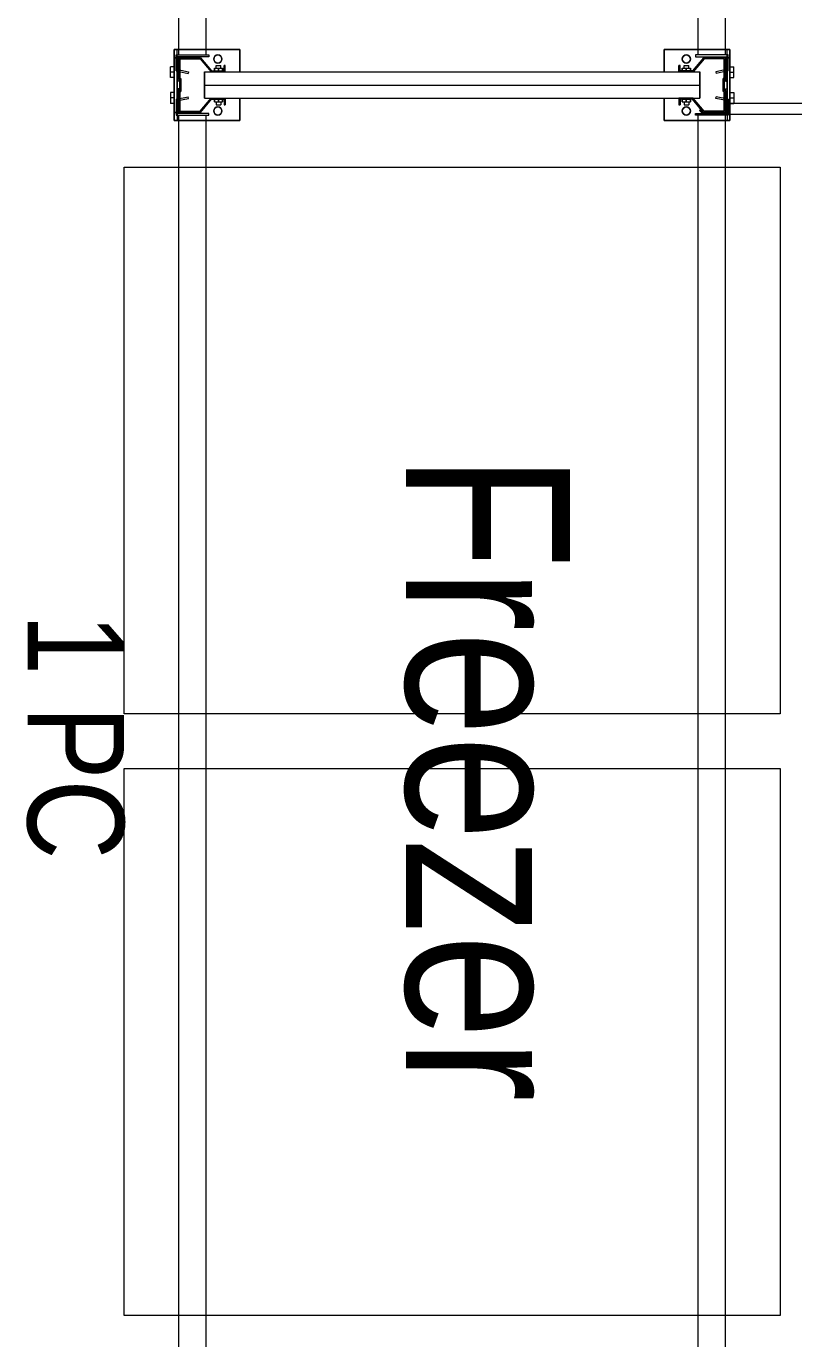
# Model space of a CAD drawing. Header units: metres. Extents: x 0 to 8715937, y -236336 to 216.
# Drawn here: x 127.135 to 128.539, y 75.702 to 78.102 of the extents above; entities that cross this region are included whole.
import ezdxf

# ---------------------------------------------------------------- set-up
doc = ezdxf.new("R2010")
doc.units = ezdxf.units.M
doc.header["$MEASUREMENT"] = 0
for name, color, linetype in [('0-BLOCK-EQUIPAMIENTO', 7, 'Continuous'), ('AAA BAST', 5, 'Continuous'), ('AAA CONECT', 3, 'Continuous'), ('AAA LARG', 1, 'Continuous'), ('AAA PALLETS', 7, 'Continuous'), ('TEXTO', 7, 'Continuous')]:
    doc.layers.add(name, color=color, linetype=linetype)
doc.styles.add('AR', font='arial.ttf')

# ---------------------------------------------------------------- blocks, each defined once
blk = doc.blocks.new('1A MODULO D FTE')
at = {"layer": 'AAA BAST', "lineweight": 5}
for points in [[(-2.34, -0.835), (-2.34, -0.833), (-2.35, -0.833), (-2.35, -0.81), (-2.326, -0.79), (-2.326, -0.75), (-2.366, -0.75), (-2.366, -0.752), (-2.386, -0.752), (-2.386, -0.75), (-2.426, -0.75), (-2.426, -0.79), (-2.402, -0.81), (-2.402, -0.833), (-2.412, -0.833), (-2.412, -0.835), (-2.4, -0.835), (-2.4, -0.8091), (-2.424, -0.7891), (-2.424, -0.752), (-2.388, -0.752), (-2.388, -0.754), (-2.364, -0.754), (-2.364, -0.752), (-2.328, -0.752), (-2.328, -0.7891), (-2.352, -0.8091), (-2.352, -0.835)], [(-0.012, -0.835), (-0.012, -0.833), (-0.002, -0.833), (-0.002, -0.81), (-0.026, -0.79), (-0.026, -0.75), (0.014, -0.75), (0.014, -0.752), (0.034, -0.752), (0.034, -0.75), (0.074, -0.75), (0.074, -0.79), (0.05, -0.81), (0.05, -0.833), (0.06, -0.833), (0.06, -0.835), (0.048, -0.835), (0.048, -0.8091), (0.072, -0.7891), (0.072, -0.752), (0.036, -0.752), (0.036, -0.754), (0.012, -0.754), (0.012, -0.752), (-0.024, -0.752), (-0.024, -0.7891), (0, -0.8091), (0, -0.835)], [(-2.34, -1.665), (-2.34, -1.667), (-2.35, -1.667), (-2.35, -1.69), (-2.326, -1.71), (-2.326, -1.75), (-2.366, -1.75), (-2.366, -1.748), (-2.386, -1.748), (-2.386, -1.75), (-2.426, -1.75), (-2.426, -1.71), (-2.402, -1.69), (-2.402, -1.667), (-2.412, -1.667), (-2.412, -1.665), (-2.4, -1.665), (-2.4, -1.6909), (-2.424, -1.7109), (-2.424, -1.748), (-2.388, -1.748), (-2.388, -1.746), (-2.364, -1.746), (-2.364, -1.748), (-2.328, -1.748), (-2.328, -1.7109), (-2.352, -1.6909), (-2.352, -1.665)], [(-0.012, -1.665), (-0.012, -1.667), (-0.002, -1.667), (-0.002, -1.69), (-0.026, -1.71), (-0.026, -1.75), (0.014, -1.75), (0.014, -1.748), (0.034, -1.748), (0.034, -1.75), (0.074, -1.75), (0.074, -1.71), (0.05, -1.69), (0.05, -1.667), (0.06, -1.667), (0.06, -1.665), (0.048, -1.665), (0.048, -1.6909), (0.072, -1.7109), (0.072, -1.748), (0.036, -1.748), (0.036, -1.746), (0.012, -1.746), (0.012, -1.748), (-0.024, -1.748), (-0.024, -1.7109), (0, -1.6909), (0, -1.665)]]:
    blk.add_hatch(color=251, dxfattribs=at).paths.add_polyline_path(points)
at = {"layer": 'AAA BAST', "color": 251, "lineweight": 5}
for p, q in [((-2.426, -0.7418), (-2.441, -0.7418)), ((-2.441, -0.7418), (-2.441, -0.8618)), ((-2.326, -0.7418), (-2.426, -0.7418)), ((-2.426, -0.7418), (-2.426, -0.7468)), ((-2.3895, -0.7348), (-2.4095, -0.7348)), ((-2.4095, -0.7418), (-2.4095, -0.7348)), ((-2.3995, -0.7418), (-2.3995, -0.7348)), ((-2.3895, -0.7418), (-2.3895, -0.7348)), ((-2.3625, -0.7348), (-2.3425, -0.7348)), ((-2.3625, -0.7418), (-2.3625, -0.7348)), ((-2.3525, -0.7418), (-2.3525, -0.7348)), ((-2.3425, -0.7418), (-2.3425, -0.7348)), ((-2.326, -0.7468), (-2.326, -0.7418)), ((-2.311, -0.7418), (-2.326, -0.7418)), ((-2.311, -0.8618), (-2.311, -0.7418)), ((-0.041, -0.8618), (-0.041, -0.7418)), ((-0.041, -0.7418), (-0.026, -0.7418)), ((-0.026, -0.7468), (-0.026, -0.7418)), ((-0.026, -0.7418), (0.074, -0.7418)), ((0.0105, -0.7348), (-0.0095, -0.7348)), ((-0.0095, -0.7418), (-0.0095, -0.7348)), ((0.0005, -0.7418), (0.0005, -0.7348)), ((0.0105, -0.7418), (0.0105, -0.7348)), ((0.0375, -0.7348), (0.0575, -0.7348)), ((0.0375, -0.7418), (0.0375, -0.7348)), ((0.0475, -0.7418), (0.0475, -0.7348)), ((0.0575, -0.7418), (0.0575, -0.7348)), ((0.074, -0.7418), (0.074, -0.7468)), ((0.074, -0.7418), (0.089, -0.7418)), ((0.089, -0.7418), (0.089, -0.8618)), ((-2.426, -0.7468), (-2.441, -0.7468)), ((-2.426, -0.7468), (-2.326, -0.7468)), ((-2.386, -0.75), (-2.426, -0.75)), ((-2.426, -0.75), (-2.426, -0.79)), ((-2.424, -0.752), (-2.424, -0.7891)), ((-2.388, -0.752), (-2.424, -0.752)), ((-2.416, -0.75), (-2.416, -0.7468)), ((-2.416, -0.7468), (-2.383, -0.7468)), ((-2.388, -0.752), (-2.388, -0.754)), ((-2.364, -0.754), (-2.388, -0.754)), ((-2.386, -0.75), (-2.386, -0.752)), ((-2.386, -0.75), (-2.383, -0.75)), ((-2.366, -0.752), (-2.386, -0.752)), ((-2.383, -0.75), (-2.383, -0.7468)), ((-2.369, -0.75), (-2.369, -0.7468)), ((-2.366, -0.75), (-2.369, -0.75)), ((-2.326, -0.75), (-2.366, -0.75)), ((-2.366, -0.75), (-2.366, -0.752)), ((-2.328, -0.752), (-2.364, -0.752)), ((-2.364, -0.752), (-2.364, -0.754)), ((-2.336, -0.75), (-2.336, -0.7468)), ((-2.328, -0.752), (-2.328, -0.7891)), ((-2.326, -0.7468), (-2.311, -0.7468)), ((-2.326, -0.75), (-2.326, -0.79)), ((-0.026, -0.7468), (-0.041, -0.7468)), ((0.074, -0.7468), (-0.026, -0.7468)), ((-0.026, -0.75), (0.014, -0.75)), ((-0.026, -0.75), (-0.026, -0.79)), ((-0.024, -0.752), (-0.024, -0.7891)), ((-0.024, -0.752), (0.012, -0.752)), ((-0.016, -0.75), (-0.016, -0.7468)), ((0.012, -0.752), (0.012, -0.754)), ((0.012, -0.754), (0.036, -0.754)), ((0.014, -0.75), (0.014, -0.752)), ((0.014, -0.75), (0.017, -0.75)), ((0.014, -0.752), (0.034, -0.752)), ((0.017, -0.75), (0.017, -0.7468)), ((0.031, -0.75), (0.031, -0.7468)), ((0.064, -0.7468), (0.031, -0.7468)), ((0.034, -0.75), (0.031, -0.75)), ((0.034, -0.75), (0.074, -0.75)), ((0.034, -0.75), (0.034, -0.752)), ((0.036, -0.752), (0.072, -0.752)), ((0.036, -0.752), (0.036, -0.754)), ((0.064, -0.75), (0.064, -0.7468)), ((0.072, -0.752), (0.072, -0.7891)), ((0.074, -0.7468), (0.089, -0.7468)), ((0.074, -0.75), (0.074, -0.79)), ((-2.426, -0.79), (-2.402, -0.81)), ((-2.424, -0.7891), (-2.4, -0.8091)), ((-2.328, -0.7891), (-2.352, -0.8091)), ((-2.326, -0.79), (-2.35, -0.81)), ((-0.026, -0.79), (-0.002, -0.81)), ((-0.024, -0.7891), (0, -0.8091)), ((0.072, -0.7891), (0.048, -0.8091)), ((0.074, -0.79), (0.05, -0.81)), ((-2.402, -0.814), (-2.407, -0.814)), ((-2.407, -0.829), (-2.407, -0.814)), ((-2.402, -0.81), (-2.402, -0.833)), ((-2.4, -0.797), (-2.376, -0.797)), ((-2.4, -1.703), (-2.4, -0.797)), ((-2.4, -0.8091), (-2.4, -0.835)), ((-2.376, -0.797), (-2.352, -0.797)), ((-2.376, -1.703), (-2.376, -0.797)), ((-2.352, -1.703), (-2.352, -0.797)), ((-2.352, -0.8091), (-2.352, -0.835)), ((-2.35, -0.81), (-2.35, -0.833)), ((-2.345, -0.814), (-2.35, -0.814)), ((-2.35, -0.829), (-2.35, -0.814)), ((-2.345, -0.829), (-2.345, -0.814)), ((-0.007, -0.814), (-0.002, -0.814)), ((-0.007, -0.829), (-0.007, -0.814)), ((-0.002, -0.81), (-0.002, -0.833)), ((-0.002, -0.829), (-0.002, -0.814)), ((0.024, -0.797), (0, -0.797)), ((0, -1.703), (0, -0.797)), ((0, -0.8091), (0, -0.835)), ((0.048, -0.797), (0.024, -0.797)), ((0.024, -1.703), (0.024, -0.797)), ((0.048, -1.703), (0.048, -0.797)), ((0.048, -0.8091), (0.048, -0.835)), ((0.05, -0.81), (0.05, -0.833)), ((0.05, -0.814), (0.055, -0.814)), ((0.055, -0.829), (0.055, -0.814)), ((-2.402, -0.833), (-2.412, -0.833)), ((-2.412, -0.833), (-2.412, -0.835)), ((-2.4, -0.835), (-2.412, -0.835)), ((-2.402, -0.8215), (-2.407, -0.8215)), ((-2.402, -0.829), (-2.407, -0.829)), ((-2.352, -0.835), (-2.34, -0.835)), ((-2.345, -0.8215), (-2.35, -0.8215)), ((-2.345, -0.829), (-2.35, -0.829)), ((-2.35, -0.833), (-2.34, -0.833)), ((-2.345, -0.8172), (-2.34, -0.8172)), ((-2.345, -0.8257), (-2.34, -0.8257)), ((-2.34, -0.8257), (-2.34, -0.8172)), ((-2.34, -0.835), (-2.34, -0.833)), ((-0.007, -0.8172), (-0.012, -0.8172)), ((-0.012, -0.8257), (-0.012, -0.8172)), ((-0.007, -0.8257), (-0.012, -0.8257)), ((-0.002, -0.833), (-0.012, -0.833)), ((-0.012, -0.835), (-0.012, -0.833)), ((0, -0.835), (-0.012, -0.835)), ((-0.007, -0.8215), (-0.002, -0.8215)), ((-0.007, -0.829), (-0.002, -0.829)), ((0.048, -0.835), (0.06, -0.835)), ((0.05, -0.8215), (0.055, -0.8215)), ((0.05, -0.829), (0.055, -0.829)), ((0.05, -0.833), (0.06, -0.833)), ((0.06, -0.833), (0.06, -0.835)), ((-2.441, -0.8618), (-2.4, -0.8618)), ((-2.352, -0.8618), (-2.311, -0.8618)), ((0, -0.8618), (-0.041, -0.8618)), ((0.089, -0.8618), (0.048, -0.8618)), ((-2.441, -1.7582), (-2.441, -1.6382)), ((-2.441, -1.6382), (-2.4, -1.6382)), ((-2.352, -1.6382), (-2.311, -1.6382)), ((-2.311, -1.6382), (-2.311, -1.7582)), ((0, -1.6382), (-0.041, -1.6382)), ((-0.041, -1.6382), (-0.041, -1.7582)), ((0.089, -1.6382), (0.048, -1.6382)), ((0.089, -1.7582), (0.089, -1.6382)), ((-2.4, -1.665), (-2.412, -1.665)), ((-2.412, -1.667), (-2.412, -1.665)), ((-2.402, -1.667), (-2.412, -1.667)), ((-2.402, -1.6699), (-2.407, -1.6699)), ((-2.407, -1.6849), (-2.407, -1.6699)), ((-2.402, -1.6774), (-2.407, -1.6774)), ((-2.402, -1.69), (-2.402, -1.667)), ((-2.4, -1.6909), (-2.4, -1.665)), ((-2.352, -1.6909), (-2.352, -1.665)), ((-2.352, -1.665), (-2.34, -1.665)), ((-2.35, -1.69), (-2.35, -1.667)), ((-2.35, -1.667), (-2.34, -1.667)), ((-2.345, -1.6699), (-2.35, -1.6699)), ((-2.35, -1.6849), (-2.35, -1.6699)), ((-2.345, -1.6774), (-2.35, -1.6774)), ((-2.345, -1.6849), (-2.345, -1.6699)), ((-2.345, -1.6732), (-2.34, -1.6732)), ((-2.34, -1.665), (-2.34, -1.667)), ((-2.34, -1.6817), (-2.34, -1.6732)), ((0, -1.665), (-0.012, -1.665)), ((-0.012, -1.665), (-0.012, -1.667)), ((-0.002, -1.667), (-0.012, -1.667)), ((-0.007, -1.6732), (-0.012, -1.6732)), ((-0.012, -1.6817), (-0.012, -1.6732)), ((-0.007, -1.6699), (-0.002, -1.6699)), ((-0.007, -1.6849), (-0.007, -1.6699)), ((-0.007, -1.6774), (-0.002, -1.6774)), ((-0.002, -1.69), (-0.002, -1.667)), ((-0.002, -1.6849), (-0.002, -1.6699)), ((0, -1.6909), (0, -1.665)), ((0.048, -1.6909), (0.048, -1.665)), ((0.048, -1.665), (0.06, -1.665)), ((0.05, -1.69), (0.05, -1.667)), ((0.05, -1.667), (0.06, -1.667)), ((0.05, -1.6699), (0.055, -1.6699)), ((0.05, -1.6774), (0.055, -1.6774)), ((0.055, -1.6849), (0.055, -1.6699)), ((0.06, -1.667), (0.06, -1.665)), ((-2.426, -1.71), (-2.402, -1.69)), ((-2.424, -1.7109), (-2.4, -1.6909)), ((-2.402, -1.6849), (-2.407, -1.6849)), ((-2.4, -1.703), (-2.376, -1.703)), ((-2.376, -1.703), (-2.352, -1.703)), ((-2.328, -1.7109), (-2.352, -1.6909)), ((-2.345, -1.6849), (-2.35, -1.6849)), ((-2.326, -1.71), (-2.35, -1.69)), ((-2.345, -1.6817), (-2.34, -1.6817)), ((-0.026, -1.71), (-0.002, -1.69)), ((-0.024, -1.7109), (0, -1.6909)), ((-0.007, -1.6817), (-0.012, -1.6817)), ((-0.007, -1.6849), (-0.002, -1.6849)), ((0.024, -1.703), (0, -1.703)), ((0.048, -1.703), (0.024, -1.703)), ((0.072, -1.7109), (0.048, -1.6909)), ((0.05, -1.6849), (0.055, -1.6849)), ((0.074, -1.71), (0.05, -1.69)), ((-2.426, -1.75), (-2.426, -1.71)), ((-2.424, -1.748), (-2.424, -1.7109)), ((-2.328, -1.748), (-2.328, -1.7109)), ((-2.326, -1.75), (-2.326, -1.71)), ((-0.026, -1.75), (-0.026, -1.71)), ((-0.024, -1.748), (-0.024, -1.7109)), ((0.072, -1.748), (0.072, -1.7109)), ((0.074, -1.75), (0.074, -1.71)), ((-2.386, -1.75), (-2.426, -1.75)), ((-2.388, -1.748), (-2.424, -1.748)), ((-2.416, -1.75), (-2.416, -1.7532)), ((-2.388, -1.748), (-2.388, -1.746)), ((-2.364, -1.746), (-2.388, -1.746)), ((-2.366, -1.748), (-2.386, -1.748)), ((-2.386, -1.75), (-2.386, -1.748)), ((-2.386, -1.75), (-2.383, -1.75)), ((-2.383, -1.75), (-2.383, -1.7532)), ((-2.369, -1.75), (-2.369, -1.7532)), ((-2.366, -1.75), (-2.369, -1.75)), ((-2.366, -1.75), (-2.366, -1.748)), ((-2.326, -1.75), (-2.366, -1.75)), ((-2.364, -1.748), (-2.364, -1.746)), ((-2.328, -1.748), (-2.364, -1.748)), ((-2.336, -1.75), (-2.336, -1.7532)), ((-0.026, -1.75), (0.014, -1.75)), ((-0.024, -1.748), (0.012, -1.748)), ((-0.016, -1.75), (-0.016, -1.7532)), ((0.012, -1.748), (0.012, -1.746)), ((0.012, -1.746), (0.036, -1.746)), ((0.014, -1.748), (0.034, -1.748)), ((0.014, -1.75), (0.014, -1.748)), ((0.014, -1.75), (0.017, -1.75)), ((0.017, -1.75), (0.017, -1.7532)), ((0.031, -1.75), (0.031, -1.7532)), ((0.034, -1.75), (0.031, -1.75)), ((0.034, -1.75), (0.034, -1.748)), ((0.034, -1.75), (0.074, -1.75)), ((0.036, -1.748), (0.036, -1.746)), ((0.036, -1.748), (0.072, -1.748)), ((0.064, -1.75), (0.064, -1.7532)), ((-2.426, -1.7532), (-2.441, -1.7532)), ((-2.426, -1.7582), (-2.441, -1.7582)), ((-2.426, -1.7532), (-2.326, -1.7532)), ((-2.426, -1.7582), (-2.426, -1.7532)), ((-2.326, -1.7582), (-2.426, -1.7582)), ((-2.416, -1.7532), (-2.383, -1.7532)), ((-2.4095, -1.7582), (-2.4095, -1.7652)), ((-2.3895, -1.7652), (-2.4095, -1.7652)), ((-2.3995, -1.7582), (-2.3995, -1.7652)), ((-2.3895, -1.7582), (-2.3895, -1.7652)), ((-2.3625, -1.7582), (-2.3625, -1.7652)), ((-2.3625, -1.7652), (-2.3425, -1.7652)), ((-2.3525, -1.7582), (-2.3525, -1.7652)), ((-2.3425, -1.7582), (-2.3425, -1.7652)), ((-2.326, -1.7532), (-2.326, -1.7582)), ((-2.326, -1.7532), (-2.311, -1.7532)), ((-2.311, -1.7582), (-2.326, -1.7582)), ((-0.026, -1.7532), (-0.041, -1.7532)), ((-0.041, -1.7582), (-0.026, -1.7582)), ((0.074, -1.7532), (-0.026, -1.7532)), ((-0.026, -1.7532), (-0.026, -1.7582)), ((-0.026, -1.7582), (0.074, -1.7582)), ((-0.0095, -1.7582), (-0.0095, -1.7652)), ((0.0105, -1.7652), (-0.0095, -1.7652)), ((0.0005, -1.7582), (0.0005, -1.7652)), ((0.0105, -1.7582), (0.0105, -1.7652)), ((0.064, -1.7532), (0.031, -1.7532)), ((0.0375, -1.7582), (0.0375, -1.7652)), ((0.0375, -1.7652), (0.0575, -1.7652)), ((0.0475, -1.7582), (0.0475, -1.7652)), ((0.0575, -1.7582), (0.0575, -1.7652)), ((0.074, -1.7582), (0.074, -1.7532)), ((0.074, -1.7532), (0.089, -1.7532)), ((0.074, -1.7582), (0.089, -1.7582))]:
    blk.add_line(p, q, dxfattribs=at)
for centre in [(-2.4235, -0.8215), (-2.3285, -0.8215), (-0.0235, -0.8215), (0.0715, -0.8215), (-2.4235, -1.6785), (-2.3285, -1.6785), (-0.0235, -1.6785), (0.0715, -1.6785)]:
    blk.add_circle(centre, 0.0075, dxfattribs=at)
at = {"layer": 'AAA CONECT', "color": 251, "lineweight": 5, "ltscale": 0.21}
for p, q in [((-2.43, -0.4591), (-2.43, -0.7909)), ((-0.03, -0.4591), (-0.03, -0.7909)), ((-2.41, -0.5066), (-2.41, -0.7434)), ((-0.01, -0.5066), (-0.01, -0.7434))]:
    blk.add_line(p, q, dxfattribs=at)
at = {"layer": 'AAA CONECT', "color": 251, "lineweight": 5}
for p, q in [((-2.41, -0.7434), (-2.415, -0.7484)), ((-0.01, -0.7434), (-0.015, -0.7484)), ((-2.428, -0.7484), (-2.428, -0.79)), ((-2.428, -0.7484), (-2.415, -0.7484)), ((-0.028, -0.7484), (-0.028, -0.79)), ((-0.028, -0.7484), (-0.015, -0.7484)), ((-2.4223, -0.7973), (-2.43, -0.7909)), ((-2.421, -0.7958), (-2.428, -0.79)), ((-0.0223, -0.7973), (-0.03, -0.7909)), ((-0.021, -0.7958), (-0.028, -0.79)), ((-2.4223, -0.7973), (-2.421, -0.7958)), ((-0.0223, -0.7973), (-0.021, -0.7958))]:
    blk.add_line(p, q, dxfattribs=at)
at = {"layer": 'AAA LARG', "color": 251, "lineweight": 5}
for p, q in [((-2.35, -0.745), (-2.3547, -0.7671)), ((-2.3516, -0.7678), (-2.3547, -0.7671)), ((-2.3474, -0.7482), (-2.3516, -0.7678)), ((-2.35, -0.745), (-2.321, -0.745)), ((-2.3242, -0.7482), (-2.3474, -0.7482)), ((-2.3242, -0.805), (-2.3242, -0.7482)), ((-2.321, -0.745), (-2.321, -0.805)), ((-2.321, -0.75), (-0.031, -0.75)), ((-0.002, -0.745), (-0.031, -0.745)), ((-0.031, -0.745), (-0.031, -0.805)), ((-0.0278, -0.805), (-0.0278, -0.7482)), ((-0.0278, -0.7482), (-0.0046, -0.7482)), ((-0.0046, -0.7482), (-0.0004, -0.7678)), ((-0.002, -0.745), (0.0027, -0.7671)), ((-0.0004, -0.7678), (0.0027, -0.7671)), ((-2.321, -0.805), (-2.3242, -0.805)), ((-2.321, -0.8), (-0.031, -0.8)), ((-0.031, -0.805), (-0.0278, -0.805)), ((-2.321, -1.695), (-2.3242, -1.695)), ((-2.3242, -1.695), (-2.3242, -1.7518)), ((-2.321, -1.755), (-2.321, -1.695)), ((-2.321, -1.7), (-0.031, -1.7)), ((-0.031, -1.755), (-0.031, -1.695)), ((-0.031, -1.695), (-0.0278, -1.695)), ((-0.0278, -1.695), (-0.0278, -1.7518)), ((-2.3516, -1.7322), (-2.3547, -1.7329)), ((-2.35, -1.755), (-2.3547, -1.7329)), ((-2.3474, -1.7518), (-2.3516, -1.7322)), ((-2.3242, -1.7518), (-2.3474, -1.7518)), ((-2.321, -1.75), (-0.031, -1.75)), ((-0.0278, -1.7518), (-0.0046, -1.7518)), ((-0.0046, -1.7518), (-0.0004, -1.7322)), ((-0.002, -1.755), (0.0027, -1.7329)), ((-0.0004, -1.7322), (0.0027, -1.7329)), ((-2.35, -1.755), (-2.321, -1.755)), ((-0.002, -1.755), (-0.031, -1.755))]:
    blk.add_line(p, q, dxfattribs=at)
at = {"layer": 'AAA PALLETS', "color": 251, "lineweight": 5, "ltscale": 0.21}
for p, q in [((-1.226, -0.65), (-2.226, -0.65)), ((-2.226, -0.65), (-2.226, -1.85)), ((-1.226, -1.85), (-1.226, -0.65)), ((-0.126, -0.65), (-1.126, -0.65)), ((-1.126, -0.65), (-1.126, -1.85)), ((-0.126, -1.85), (-0.126, -0.65)), ((-2.226, -1.85), (-1.226, -1.85)), ((-1.126, -1.85), (-0.126, -1.85))]:
    blk.add_line(p, q, dxfattribs=at)
blk = doc.blocks.new('DPM-EQUIPAMIENTO')
at = {"layer": 'AAA BAST', "xscale": -1, "rotation": 270}
for p in [(41.4439, 80.3703), (41.4439, 77.9703)]:
    blk.add_blockref('1A MODULO D FTE', p, dxfattribs=at)

msp = doc.modelspace()

# ---------------------------------------------------------------- hatches: boundary and pattern name
at = {"layer": 'AAA BAST', "lineweight": 5}
for points in [[(127.4989, 77.9583), (127.4969, 77.9583), (127.4969, 77.9683), (127.4739, 77.9683), (127.4539, 77.9443), (127.4139, 77.9443), (127.4139, 77.9843), (127.4159, 77.9843), (127.4159, 78.0043), (127.4139, 78.0043), (127.4139, 78.0443), (127.4539, 78.0443), (127.4739, 78.0203), (127.4969, 78.0203), (127.4969, 78.0303), (127.4989, 78.0303), (127.4989, 78.0183), (127.473, 78.0183), (127.453, 78.0423), (127.4159, 78.0423), (127.4159, 78.0063), (127.4179, 78.0063), (127.4179, 77.9823), (127.4159, 77.9823), (127.4159, 77.9463), (127.453, 77.9463), (127.473, 77.9703), (127.4989, 77.9703)], [(127.4989, 78.0303), (127.4969, 78.0303), (127.4969, 78.0203), (127.4739, 78.0203), (127.4539, 78.0443), (127.4139, 78.0443), (127.4139, 78.0043), (127.4159, 78.0043), (127.4159, 77.9843), (127.4139, 77.9843), (127.4139, 77.9443), (127.4539, 77.9443), (127.4739, 77.9683), (127.4969, 77.9683), (127.4969, 77.9583), (127.4989, 77.9583), (127.4989, 77.9703), (127.473, 77.9703), (127.453, 77.9463), (127.4159, 77.9463), (127.4159, 77.9823), (127.4179, 77.9823), (127.4179, 78.0063), (127.4159, 78.0063), (127.4159, 78.0423), (127.453, 78.0423), (127.473, 78.0183), (127.4989, 78.0183)], [(128.3289, 77.9583), (128.3309, 77.9583), (128.3309, 77.9683), (128.3539, 77.9683), (128.3739, 77.9443), (128.4139, 77.9443), (128.4139, 77.9843), (128.4119, 77.9843), (128.4119, 78.0043), (128.4139, 78.0043), (128.4139, 78.0443), (128.3739, 78.0443), (128.3539, 78.0203), (128.3309, 78.0203), (128.3309, 78.0303), (128.3289, 78.0303), (128.3289, 78.0183), (128.3549, 78.0183), (128.3749, 78.0423), (128.4119, 78.0423), (128.4119, 78.0063), (128.4099, 78.0063), (128.4099, 77.9823), (128.4119, 77.9823), (128.4119, 77.9463), (128.3749, 77.9463), (128.3549, 77.9703), (128.3289, 77.9703)], [(128.3289, 78.0303), (128.3309, 78.0303), (128.3309, 78.0203), (128.3539, 78.0203), (128.3739, 78.0443), (128.4139, 78.0443), (128.4139, 78.0043), (128.4119, 78.0043), (128.4119, 77.9843), (128.4139, 77.9843), (128.4139, 77.9443), (128.3739, 77.9443), (128.3539, 77.9683), (128.3309, 77.9683), (128.3309, 77.9583), (128.3289, 77.9583), (128.3289, 77.9703), (128.3549, 77.9703), (128.3749, 77.9463), (128.4119, 77.9463), (128.4119, 77.9823), (128.4099, 77.9823), (128.4099, 78.0063), (128.4119, 78.0063), (128.4119, 78.0423), (128.3749, 78.0423), (128.3549, 78.0183), (128.3289, 78.0183)]]:
    msp.add_hatch(color=251, dxfattribs=at).paths.add_polyline_path(points)

# ---------------------------------------------------------------- linework, layer by layer
at = {"layer": 'AAA BAST', "color": 251, "lineweight": 5}
for p, q in [((127.4057, 78.0443), (127.4057, 78.0593)), ((127.4057, 78.0593), (127.5257, 78.0593)), ((127.5257, 78.0593), (127.4057, 78.0593)), ((127.4057, 78.0593), (127.4057, 78.0443)), ((127.4107, 78.0443), (127.4107, 78.0593)), ((127.4107, 78.0443), (127.4107, 78.0593)), ((127.5257, 78.0593), (127.5257, 78.0183)), ((127.5257, 78.0183), (127.5257, 78.0593)), ((128.4221, 78.0593), (128.3021, 78.0593)), ((128.3021, 78.0593), (128.3021, 78.0183)), ((128.3021, 78.0183), (128.3021, 78.0593)), ((128.3021, 78.0593), (128.4221, 78.0593)), ((128.4171, 78.0443), (128.4171, 78.0593)), ((128.4171, 78.0443), (128.4171, 78.0593)), ((128.4221, 78.0443), (128.4221, 78.0593)), ((128.4221, 78.0593), (128.4221, 78.0443)), ((127.3987, 78.0078), (127.3987, 78.0278)), ((127.4057, 78.0278), (127.3987, 78.0278)), ((127.3987, 78.0078), (127.3987, 78.0278)), ((127.4057, 78.0278), (127.3987, 78.0278)), ((127.4057, 77.9443), (127.4057, 78.0443)), ((127.4057, 78.0443), (127.4107, 78.0443)), ((127.4107, 78.0443), (127.4057, 78.0443)), ((127.4057, 78.0443), (127.4057, 77.9443)), ((127.4107, 78.0443), (127.4107, 77.9443)), ((127.4107, 77.9443), (127.4107, 78.0443)), ((127.4139, 78.0343), (127.4107, 78.0343)), ((127.4107, 78.0343), (127.4107, 78.0013)), ((127.4139, 78.0343), (127.4107, 78.0343)), ((127.4139, 78.0043), (127.4139, 78.0443)), ((127.4139, 78.0443), (127.4539, 78.0443)), ((127.4139, 78.0443), (127.4139, 78.0043)), ((127.4139, 78.0443), (127.4539, 78.0443)), ((127.4159, 78.0423), (127.453, 78.0423)), ((127.4159, 78.0063), (127.4159, 78.0423)), ((127.4159, 78.0423), (127.453, 78.0423)), ((127.4159, 78.0423), (127.4159, 78.0063)), ((127.453, 78.0423), (127.473, 78.0183)), ((127.453, 78.0423), (127.473, 78.0183)), ((127.4539, 78.0443), (127.4739, 78.0203)), ((127.4539, 78.0443), (127.4739, 78.0203)), ((127.479, 78.0203), (127.479, 78.0253)), ((127.479, 78.0253), (127.494, 78.0253)), ((127.479, 78.0253), (127.479, 78.0203)), ((127.479, 78.0253), (127.494, 78.0253)), ((127.4822, 78.0253), (127.4822, 78.0303)), ((127.4822, 78.0303), (127.4907, 78.0303)), ((127.4865, 78.0203), (127.4865, 78.0253)), ((127.4865, 78.0253), (127.4865, 78.0203)), ((127.4907, 78.0253), (127.4907, 78.0303)), ((127.494, 78.0203), (127.494, 78.0253)), ((127.494, 78.0253), (127.494, 78.0203)), ((127.4969, 78.0203), (127.4969, 78.0303)), ((127.4969, 78.0303), (127.4989, 78.0303)), ((127.4969, 78.0203), (127.4969, 78.0303)), ((127.4989, 78.0303), (127.4969, 78.0303)), ((127.4989, 78.0183), (127.4989, 78.0303)), ((127.4989, 78.0183), (127.4989, 78.0303)), ((128.3289, 78.0183), (128.3289, 78.0303)), ((128.3309, 78.0303), (128.3289, 78.0303)), ((128.3289, 78.0183), (128.3289, 78.0303)), ((128.3289, 78.0303), (128.3309, 78.0303)), ((128.3309, 78.0203), (128.3309, 78.0303)), ((128.3309, 78.0203), (128.3309, 78.0303)), ((128.3349, 78.0203), (128.3349, 78.0253)), ((128.3349, 78.0253), (128.3499, 78.0253)), ((128.3349, 78.0253), (128.3349, 78.0203)), ((128.3349, 78.0253), (128.3499, 78.0253)), ((128.3382, 78.0253), (128.3382, 78.0303)), ((128.3382, 78.0303), (128.3467, 78.0303)), ((128.3424, 78.0203), (128.3424, 78.0253)), ((128.3424, 78.0253), (128.3424, 78.0203)), ((128.3467, 78.0253), (128.3467, 78.0303)), ((128.3499, 78.0203), (128.3499, 78.0253)), ((128.3499, 78.0253), (128.3499, 78.0203)), ((128.3739, 78.0443), (128.3539, 78.0203)), ((128.3739, 78.0443), (128.3539, 78.0203)), ((128.3749, 78.0423), (128.3549, 78.0183)), ((128.3749, 78.0423), (128.3549, 78.0183)), ((128.4139, 78.0443), (128.3739, 78.0443)), ((128.4139, 78.0443), (128.3739, 78.0443)), ((128.4119, 78.0423), (128.3749, 78.0423)), ((128.4119, 78.0423), (128.3749, 78.0423)), ((128.4119, 78.0063), (128.4119, 78.0423)), ((128.4119, 78.0423), (128.4119, 78.0063)), ((128.4139, 78.0043), (128.4139, 78.0443)), ((128.4139, 78.0443), (128.4139, 78.0043)), ((128.4139, 78.0343), (128.4171, 78.0343)), ((128.4139, 78.0343), (128.4171, 78.0343)), ((128.4171, 78.0443), (128.4171, 77.9443)), ((128.4221, 78.0443), (128.4171, 78.0443)), ((128.4171, 77.9443), (128.4171, 78.0443)), ((128.4171, 78.0443), (128.4221, 78.0443)), ((128.4171, 78.0343), (128.4171, 78.0013)), ((128.4221, 77.9443), (128.4221, 78.0443)), ((128.4221, 78.0443), (128.4221, 77.9443)), ((128.4221, 78.0278), (128.4291, 78.0278)), ((128.4221, 78.0278), (128.4291, 78.0278)), ((128.4291, 78.0078), (128.4291, 78.0278)), ((128.4291, 78.0078), (128.4291, 78.0278)), ((127.4057, 78.0178), (127.3987, 78.0178)), ((127.4057, 78.0178), (127.3987, 78.0178)), ((127.4057, 78.0078), (127.3987, 78.0078)), ((127.4057, 78.0078), (127.3987, 78.0078)), ((127.4139, 78.0013), (127.4107, 78.0013)), ((127.4139, 78.0013), (127.4107, 78.0013)), ((127.4139, 78.0043), (127.4159, 78.0043)), ((127.4139, 78.0043), (127.4139, 78.0013)), ((127.4139, 78.0043), (127.4159, 78.0043)), ((127.4139, 78.0043), (127.4139, 78.0013)), ((127.4159, 78.0063), (127.4179, 78.0063)), ((127.4159, 78.0063), (127.4179, 78.0063)), ((127.4159, 77.9843), (127.4159, 78.0043)), ((127.4159, 78.0043), (127.4159, 77.9843)), ((127.4179, 77.9823), (127.4179, 78.0063)), ((127.4179, 78.0063), (127.4179, 77.9823)), ((127.461, 78.0183), (127.461, 77.9943)), ((127.461, 78.0183), (128.3669, 78.0183)), ((127.461, 77.9943), (127.461, 78.0183)), ((127.461, 78.0183), (128.3669, 78.0183)), ((127.473, 78.0183), (127.4989, 78.0183)), ((127.473, 78.0183), (127.4989, 78.0183)), ((127.4739, 78.0203), (127.4969, 78.0203)), ((127.4739, 78.0203), (127.4969, 78.0203)), ((127.479, 78.0203), (127.494, 78.0203)), ((128.3549, 78.0183), (128.3289, 78.0183)), ((128.3549, 78.0183), (128.3289, 78.0183)), ((128.3539, 78.0203), (128.3309, 78.0203)), ((128.3539, 78.0203), (128.3309, 78.0203)), ((128.3349, 78.0203), (128.3499, 78.0203)), ((128.3669, 78.0183), (128.3669, 77.9943)), ((128.3669, 77.9943), (128.3669, 78.0183)), ((128.4119, 78.0063), (128.4099, 78.0063)), ((128.4099, 77.9823), (128.4099, 78.0063)), ((128.4119, 78.0063), (128.4099, 78.0063)), ((128.4099, 78.0063), (128.4099, 77.9823)), ((128.4119, 77.9843), (128.4119, 78.0043)), ((128.4139, 78.0043), (128.4119, 78.0043)), ((128.4119, 78.0043), (128.4119, 77.9843)), ((128.4139, 78.0043), (128.4119, 78.0043)), ((128.4139, 78.0043), (128.4139, 78.0013)), ((128.4139, 78.0043), (128.4139, 78.0013)), ((128.4139, 78.0013), (128.4171, 78.0013)), ((128.4139, 78.0013), (128.4171, 78.0013)), ((128.4221, 78.0178), (128.4291, 78.0178)), ((128.4221, 78.0178), (128.4291, 78.0178)), ((128.4221, 78.0078), (128.4291, 78.0078)), ((128.4221, 78.0078), (128.4291, 78.0078)), ((127.3987, 77.9808), (127.3987, 77.9608)), ((127.4057, 77.9808), (127.3987, 77.9808)), ((127.3987, 77.9808), (127.3987, 77.9608)), ((127.4057, 77.9808), (127.3987, 77.9808)), ((127.4139, 77.9873), (127.4107, 77.9873)), ((127.4139, 77.9873), (127.4107, 77.9873)), ((127.4107, 77.9543), (127.4107, 77.9873)), ((127.4139, 77.9843), (127.4139, 77.9873)), ((127.4139, 77.9843), (127.4139, 77.9873)), ((127.4139, 77.9443), (127.4139, 77.9843)), ((127.4139, 77.9843), (127.4159, 77.9843)), ((127.4139, 77.9843), (127.4139, 77.9443)), ((127.4139, 77.9843), (127.4159, 77.9843)), ((127.4159, 77.9463), (127.4159, 77.9823)), ((127.4159, 77.9823), (127.4179, 77.9823)), ((127.4159, 77.9823), (127.4159, 77.9463)), ((127.4159, 77.9823), (127.4179, 77.9823)), ((127.461, 77.9943), (127.461, 77.9703)), ((127.461, 77.9943), (128.3669, 77.9943)), ((127.461, 77.9703), (127.461, 77.9943)), ((127.461, 77.9943), (128.3669, 77.9943)), ((128.3669, 77.9943), (128.3669, 77.9703)), ((128.3669, 77.9703), (128.3669, 77.9943)), ((128.4119, 77.9823), (128.4099, 77.9823)), ((128.4119, 77.9823), (128.4099, 77.9823)), ((128.4139, 77.9843), (128.4119, 77.9843)), ((128.4139, 77.9843), (128.4119, 77.9843)), ((128.4119, 77.9463), (128.4119, 77.9823)), ((128.4119, 77.9823), (128.4119, 77.9463)), ((128.4139, 77.9873), (128.4171, 77.9873)), ((128.4139, 77.9843), (128.4139, 77.9873)), ((128.4139, 77.9873), (128.4171, 77.9873)), ((128.4139, 77.9843), (128.4139, 77.9873)), ((128.4139, 77.9443), (128.4139, 77.9843)), ((128.4139, 77.9843), (128.4139, 77.9443)), ((128.4171, 77.9543), (128.4171, 77.9873)), ((128.4221, 77.9808), (128.4291, 77.9808)), ((128.4221, 77.9808), (128.4291, 77.9808)), ((128.4291, 77.9808), (128.4291, 77.9608)), ((128.4291, 77.9808), (128.4291, 77.9608)), ((127.4057, 77.9708), (127.3987, 77.9708)), ((127.4057, 77.9708), (127.3987, 77.9708)), ((127.4057, 77.9608), (127.3987, 77.9608)), ((127.4057, 77.9608), (127.3987, 77.9608)), ((127.4139, 77.9543), (127.4107, 77.9543)), ((127.4139, 77.9543), (127.4107, 77.9543)), ((127.453, 77.9463), (127.473, 77.9703)), ((127.453, 77.9463), (127.473, 77.9703)), ((127.4539, 77.9443), (127.4739, 77.9683)), ((127.4539, 77.9443), (127.4739, 77.9683)), ((127.461, 77.9703), (128.3669, 77.9703)), ((127.461, 77.9703), (128.3669, 77.9703)), ((127.473, 77.9703), (127.4989, 77.9703)), ((127.473, 77.9703), (127.4989, 77.9703)), ((127.4739, 77.9683), (127.4969, 77.9683)), ((127.4739, 77.9683), (127.4969, 77.9683)), ((127.479, 77.9633), (127.479, 77.9683)), ((127.479, 77.9683), (127.494, 77.9683)), ((127.479, 77.9683), (127.479, 77.9633)), ((127.479, 77.9633), (127.494, 77.9633)), ((127.479, 77.9633), (127.494, 77.9633)), ((127.4822, 77.9633), (127.4822, 77.9583)), ((127.4822, 77.9583), (127.4907, 77.9583)), ((127.4865, 77.9633), (127.4865, 77.9683)), ((127.4865, 77.9683), (127.4865, 77.9633)), ((127.4907, 77.9633), (127.4907, 77.9583)), ((127.494, 77.9633), (127.494, 77.9683)), ((127.494, 77.9683), (127.494, 77.9633)), ((127.4969, 77.9683), (127.4969, 77.9583)), ((127.4969, 77.9683), (127.4969, 77.9583)), ((127.4989, 77.9583), (127.4969, 77.9583)), ((127.4969, 77.9583), (127.4989, 77.9583)), ((127.4989, 77.9703), (127.4989, 77.9583)), ((127.4989, 77.9703), (127.4989, 77.9583)), ((127.5257, 77.9703), (127.5257, 77.9293)), ((127.5257, 77.9293), (127.5257, 77.9703)), ((128.3021, 77.9703), (128.3021, 77.9293)), ((128.3021, 77.9293), (128.3021, 77.9703)), ((128.3549, 77.9703), (128.3289, 77.9703)), ((128.3289, 77.9703), (128.3289, 77.9583)), ((128.3549, 77.9703), (128.3289, 77.9703)), ((128.3289, 77.9703), (128.3289, 77.9583)), ((128.3289, 77.9583), (128.3309, 77.9583)), ((128.3309, 77.9583), (128.3289, 77.9583)), ((128.3539, 77.9683), (128.3309, 77.9683)), ((128.3309, 77.9683), (128.3309, 77.9583)), ((128.3539, 77.9683), (128.3309, 77.9683)), ((128.3309, 77.9683), (128.3309, 77.9583)), ((128.3349, 77.9633), (128.3349, 77.9683)), ((128.3349, 77.9683), (128.3499, 77.9683)), ((128.3349, 77.9683), (128.3349, 77.9633)), ((128.3349, 77.9633), (128.3499, 77.9633)), ((128.3349, 77.9633), (128.3499, 77.9633)), ((128.3382, 77.9633), (128.3382, 77.9583)), ((128.3382, 77.9583), (128.3467, 77.9583)), ((128.3424, 77.9633), (128.3424, 77.9683)), ((128.3424, 77.9683), (128.3424, 77.9633)), ((128.3467, 77.9633), (128.3467, 77.9583)), ((128.3499, 77.9633), (128.3499, 77.9683)), ((128.3499, 77.9683), (128.3499, 77.9633)), ((128.3739, 77.9443), (128.3539, 77.9683)), ((128.3739, 77.9443), (128.3539, 77.9683)), ((128.3749, 77.9463), (128.3549, 77.9703)), ((128.3749, 77.9463), (128.3549, 77.9703)), ((128.4139, 77.9543), (128.4171, 77.9543)), ((128.4139, 77.9543), (128.4171, 77.9543)), ((128.4221, 77.9708), (128.4291, 77.9708)), ((128.4221, 77.9708), (128.4291, 77.9708)), ((128.4221, 77.9608), (128.4291, 77.9608)), ((128.4221, 77.9608), (128.4291, 77.9608)), ((127.4107, 77.9443), (127.4057, 77.9443)), ((127.4057, 77.9293), (127.4057, 77.9443)), ((127.4057, 77.9443), (127.4107, 77.9443)), ((127.4057, 77.9443), (127.4057, 77.9293)), ((127.5257, 77.9293), (127.4057, 77.9293)), ((127.4057, 77.9293), (127.5257, 77.9293)), ((127.4107, 77.9443), (127.4107, 77.9293)), ((127.4107, 77.9443), (127.4107, 77.9293)), ((127.4139, 77.9443), (127.4539, 77.9443)), ((127.4139, 77.9443), (127.4539, 77.9443)), ((127.4159, 77.9463), (127.453, 77.9463)), ((127.4159, 77.9463), (127.453, 77.9463)), ((128.3021, 77.9293), (128.4221, 77.9293)), ((128.4221, 77.9293), (128.3021, 77.9293)), ((128.4139, 77.9443), (128.3739, 77.9443)), ((128.4139, 77.9443), (128.3739, 77.9443)), ((128.4119, 77.9463), (128.3749, 77.9463)), ((128.4119, 77.9463), (128.3749, 77.9463)), ((128.4171, 77.9443), (128.4221, 77.9443)), ((128.4171, 77.9443), (128.4171, 77.9293)), ((128.4221, 77.9443), (128.4171, 77.9443)), ((128.4171, 77.9443), (128.4171, 77.9293)), ((128.4221, 77.9293), (128.4221, 77.9443)), ((128.4221, 77.9443), (128.4221, 77.9293))]:
    msp.add_line(p, q, dxfattribs=at)
for centre in [(127.4854, 78.0418), (127.4854, 78.0418), (128.3424, 78.0418), (128.3424, 78.0418), (127.4854, 77.9468), (127.4854, 77.9468), (128.3424, 77.9468), (128.3424, 77.9468)]:
    msp.add_circle(centre, 0.0075, dxfattribs=at)
at = {"layer": 'AAA CONECT', "color": 251, "lineweight": 5}
for p, q in [((128.4205, 77.9603), (128.4155, 77.9553)), ((128.4205, 77.9603), (128.4155, 77.9553)), ((128.4155, 77.9423), (128.4155, 77.9553)), ((128.4155, 77.9423), (128.4155, 77.9553)), ((128.3666, 77.948), (128.3681, 77.9492)), ((128.3666, 77.948), (128.3681, 77.9492)), ((128.3666, 77.948), (128.373, 77.9403)), ((128.3666, 77.948), (128.373, 77.9403)), ((128.3681, 77.9492), (128.3739, 77.9423)), ((128.3681, 77.9492), (128.3739, 77.9423)), ((128.4155, 77.9423), (128.3739, 77.9423)), ((128.4155, 77.9423), (128.3739, 77.9423))]:
    msp.add_line(p, q, dxfattribs=at)
at = {"layer": 'AAA CONECT', "color": 251, "lineweight": 5, "ltscale": 0.21}
for p, q in [((128.6573, 77.9603), (128.4205, 77.9603)), ((128.6573, 77.9603), (128.4205, 77.9603)), ((128.7049, 77.9403), (128.373, 77.9403)), ((128.7049, 77.9403), (128.373, 77.9403))]:
    msp.add_line(p, q, dxfattribs=at)
at = {"layer": 'AAA LARG', "color": 251, "lineweight": 5}
for p, q in [((127.4139, 78.0493), (127.4139, 80.3393)), ((127.4639, 78.0493), (127.4639, 80.3393)), ((128.3639, 78.0493), (128.3639, 80.3393)), ((128.4139, 78.0493), (128.4139, 80.3393)), ((127.4089, 78.0203), (127.4089, 78.0493)), ((127.4089, 78.0493), (127.4689, 78.0493)), ((127.4689, 78.0493), (127.4689, 78.0461)), ((128.4189, 78.0493), (128.3589, 78.0493)), ((128.3589, 78.0493), (128.3589, 78.0461)), ((128.4189, 78.0203), (128.4189, 78.0493)), ((127.4689, 78.0461), (127.4121, 78.0461)), ((127.4121, 78.0461), (127.4121, 78.0229)), ((128.3589, 78.0461), (128.4157, 78.0461)), ((128.4157, 78.0461), (128.4157, 78.0229)), ((127.4089, 78.0203), (127.431, 78.0156)), ((127.4121, 78.0229), (127.4317, 78.0187)), ((127.4317, 78.0187), (127.431, 78.0156)), ((128.4157, 78.0229), (128.3962, 78.0187)), ((128.3962, 78.0187), (128.3968, 78.0156)), ((128.4189, 78.0203), (128.3968, 78.0156)), ((127.4089, 77.9683), (127.431, 77.973)), ((127.4089, 77.9683), (127.4089, 77.9393)), ((127.4121, 77.9657), (127.4317, 77.9698)), ((127.4121, 77.9425), (127.4121, 77.9657)), ((127.4317, 77.9698), (127.431, 77.973)), ((128.3962, 77.9698), (128.3968, 77.973)), ((128.4157, 77.9657), (128.3962, 77.9698)), ((128.4189, 77.9683), (128.3968, 77.973)), ((128.4157, 77.9425), (128.4157, 77.9657)), ((128.4189, 77.9683), (128.4189, 77.9393)), ((127.4089, 77.9393), (127.4689, 77.9393)), ((127.4689, 77.9425), (127.4121, 77.9425)), ((127.4139, 75.6493), (127.4139, 77.9393)), ((127.4639, 75.6493), (127.4639, 77.9393)), ((127.4689, 77.9393), (127.4689, 77.9425)), ((128.3589, 77.9393), (128.3589, 77.9425)), ((128.3589, 77.9425), (128.4157, 77.9425)), ((128.4189, 77.9393), (128.3589, 77.9393)), ((128.3639, 75.6493), (128.3639, 77.9393)), ((128.4139, 75.6493), (128.4139, 77.9393))]:
    msp.add_line(p, q, dxfattribs=at)
at = {"layer": 'AAA PALLETS', "color": 251, "lineweight": 5, "ltscale": 0.21}
for p, q in [((127.3139, 76.8443), (127.3139, 77.8443)), ((127.3139, 77.8443), (128.5139, 77.8443)), ((128.5139, 77.8443), (128.5139, 76.8443)), ((128.5139, 76.8443), (127.3139, 76.8443)), ((127.3139, 75.7443), (127.3139, 76.7443)), ((127.3139, 76.7443), (128.5139, 76.7443)), ((128.5139, 76.7443), (128.5139, 75.7443)), ((128.5139, 75.7443), (127.3139, 75.7443))]:
    msp.add_line(p, q, dxfattribs=at)

# ---------------------------------------------------------------- block references
at = {"layer": '0-BLOCK-EQUIPAMIENTO'}
msp.add_blockref('DPM-EQUIPAMIENTO', (87.72, 0), dxfattribs=at)

# ---------------------------------------------------------------- texts
at = {"layer": 'TEXTO', "ltscale": 0.1, "attachment_point": 1, "rotation": 270, "style": 'AR'}
for s, insert, char_height in [('\\pi1.4606;{\\fArial Narrow|b0|i0|c0|p34;Freezer}', (128.1296, 78.7804), 0.300033), ('{\\fArial Narrow|b0|i0|c0|p34;1 PC}', (127.3139, 77.0278), 0.176497)]:
    msp.add_mtext_dynamic_manual_height_columns(s, width=4.08123, gutter_width=12.5, heights=[0], dxfattribs=dict(at, insert=insert, char_height=char_height))

doc.saveas('drawing.dxf')
